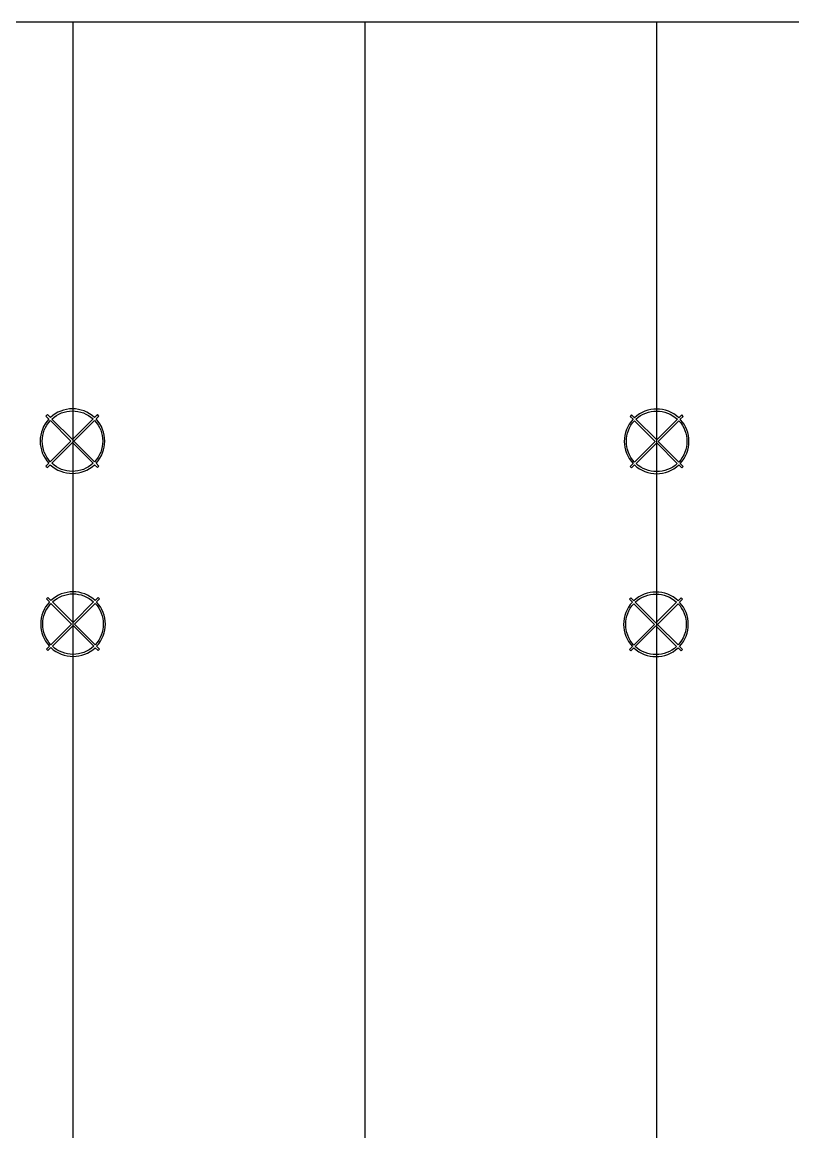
# Model space of a CAD drawing. Extents: x -487 to 422, y 3 to 392.
# Drawn here: x 149.6 to 216.7, y 295.3 to 391.9 of the extents above; entities that cross this region are included whole.
import ezdxf

# ---------------------------------------------------------------- set-up
doc = ezdxf.new("R2010")
doc.units = 0
doc.layers.add('Layer_1', color=7, linetype='CONTINUOUS')

msp = doc.modelspace()

# ---------------------------------------------------------------- linework, layer by layer
at = {"layer": 'Layer_1', "color": 5}
for p, q in [((179.416964, 391.865517), (85.690964, 391.865517)), ((349.342857, 391.865517), (179.416857, 391.865517)), ((153.991917, 355.353131), (153.991917, 355.352426)), ((154.016964, 355.378531), (154.016964, 355.378531)), ((154.016964, 355.378531), (154.016964, 355.377826)), ((154.016964, 355.378531), (154.016964, 355.377826)), ((154.016964, 355.378531), (154.016964, 355.378531)), ((154.016964, 355.378178), (154.016964, 355.378178)), ((154.016964, 355.378178), (154.016964, 355.378178)), ((154.016964, 355.378178), (154.016964, 355.378178)), ((154.016964, 355.378178), (154.016964, 355.378178)), ((154.016964, 355.378178), (154.016964, 355.378178)), ((154.016964, 355.378178), (154.016964, 355.378178)), ((154.016964, 355.378178), (154.016964, 355.378178)), ((154.016964, 355.377826), (154.016964, 355.377826)), ((154.016964, 355.377826), (154.016964, 355.377826)), ((154.016964, 355.377826), (154.016964, 355.377826)), ((154.016964, 355.377826), (154.016964, 355.377826)), ((154.016964, 355.377826), (154.016964, 355.377826)), ((154.016964, 355.377826), (154.016964, 355.377826)), ((154.016964, 355.377826), (154.016964, 355.377826)), ((154.016964, 355.377826), (154.016964, 355.377826)), ((154.016964, 355.377826), (154.016964, 355.377826)), ((154.016964, 355.377826), (154.016964, 355.377826)), ((154.016964, 355.377826), (154.016964, 355.377826)), ((154.016964, 355.377826), (154.016964, 355.377826)), ((154.016964, 355.327378), (154.016964, 355.326673)), ((154.042364, 355.353131), (154.042364, 355.352426)), ((204.791928, 355.353131), (204.791928, 355.352426)), ((204.816975, 355.378531), (204.816975, 355.378531)), ((204.816975, 355.378531), (204.816975, 355.377826)), ((204.816975, 355.378531), (204.816975, 355.377826)), ((204.816975, 355.378531), (204.816975, 355.378531)), ((204.816975, 355.378178), (204.816975, 355.378178)), ((204.816975, 355.378178), (204.816975, 355.378178)), ((204.816975, 355.378178), (204.816975, 355.378178)), ((204.816975, 355.378178), (204.816975, 355.378178)), ((204.816975, 355.378178), (204.816975, 355.378178)), ((204.816975, 355.378178), (204.816975, 355.378178)), ((204.816975, 355.378178), (204.816975, 355.378178)), ((204.816975, 355.377826), (204.816975, 355.377826)), ((204.816975, 355.377826), (204.816975, 355.377826)), ((204.816975, 355.377826), (204.816975, 355.377826)), ((204.816975, 355.377826), (204.816975, 355.377826)), ((204.816975, 355.377826), (204.816975, 355.377826)), ((204.816975, 355.377826), (204.816975, 355.377826)), ((204.816975, 355.377826), (204.816975, 355.377826)), ((204.816975, 355.377826), (204.816975, 355.377826)), ((204.816975, 355.377826), (204.816975, 355.377826)), ((204.816975, 355.377826), (204.816975, 355.377826)), ((204.816975, 355.377826), (204.816975, 355.377826)), ((204.816975, 355.377826), (204.816975, 355.377826)), ((204.816975, 355.327378), (204.816975, 355.326673)), ((204.842375, 355.353131), (204.842375, 355.352426)), ((153.991917, 339.478131), (153.991917, 339.477426)), ((154.016964, 339.503531), (154.016964, 339.503531)), ((154.016964, 339.503531), (154.016964, 339.502826)), ((154.016964, 339.503531), (154.016964, 339.502826)), ((154.016964, 339.503531), (154.016964, 339.503531)), ((154.016964, 339.503178), (154.016964, 339.503178)), ((154.016964, 339.503178), (154.016964, 339.503178)), ((154.016964, 339.503178), (154.016964, 339.503178)), ((154.016964, 339.503178), (154.016964, 339.503178)), ((154.016964, 339.503178), (154.016964, 339.503178)), ((154.016964, 339.503178), (154.016964, 339.503178)), ((154.016964, 339.503178), (154.016964, 339.503178)), ((154.016964, 339.502826), (154.016964, 339.502826)), ((154.016964, 339.502826), (154.016964, 339.502826)), ((154.016964, 339.502826), (154.016964, 339.502826)), ((154.016964, 339.502826), (154.016964, 339.502826)), ((154.016964, 339.502826), (154.016964, 339.502826)), ((154.016964, 339.502826), (154.016964, 339.502826)), ((154.016964, 339.502826), (154.016964, 339.502826)), ((154.016964, 339.502826), (154.016964, 339.502826)), ((154.016964, 339.502826), (154.016964, 339.502826)), ((154.016964, 339.502826), (154.016964, 339.502826)), ((154.016964, 339.502826), (154.016964, 339.502826)), ((154.016964, 339.502826), (154.016964, 339.502826)), ((154.016964, 339.452378), (154.016964, 339.451673)), ((154.042364, 339.478131), (154.042364, 339.477426)), ((204.791928, 339.478131), (204.791928, 339.477426)), ((204.816975, 339.503531), (204.816975, 339.503531)), ((204.816975, 339.503531), (204.816975, 339.502826)), ((204.816975, 339.503531), (204.816975, 339.502826)), ((204.816975, 339.503531), (204.816975, 339.503531)), ((204.816975, 339.503178), (204.816975, 339.503178)), ((204.816975, 339.503178), (204.816975, 339.503178)), ((204.816975, 339.503178), (204.816975, 339.503178)), ((204.816975, 339.503178), (204.816975, 339.503178)), ((204.816975, 339.503178), (204.816975, 339.503178)), ((204.816975, 339.503178), (204.816975, 339.503178)), ((204.816975, 339.503178), (204.816975, 339.503178)), ((204.816975, 339.502826), (204.816975, 339.502826)), ((204.816975, 339.502826), (204.816975, 339.502826)), ((204.816975, 339.502826), (204.816975, 339.502826)), ((204.816975, 339.502826), (204.816975, 339.502826)), ((204.816975, 339.502826), (204.816975, 339.502826)), ((204.816975, 339.502826), (204.816975, 339.502826)), ((204.816975, 339.502826), (204.816975, 339.502826)), ((204.816975, 339.502826), (204.816975, 339.502826)), ((204.816975, 339.502826), (204.816975, 339.502826)), ((204.816975, 339.502826), (204.816975, 339.502826)), ((204.816975, 339.502826), (204.816975, 339.502826)), ((204.816975, 339.502826), (204.816975, 339.502826)), ((204.816975, 339.452378), (204.816975, 339.451673)), ((204.842375, 339.478131), (204.842375, 339.477426))]:
    msp.add_line(p, q, dxfattribs=at)
at = {"layer": 'Layer_1', "color": 1}
for p, q in [((154.016964, 3.245625), (154.016964, 391.865625)), ((179.416964, 391.865517), (179.416964, 3.244812)), ((204.816975, 391.865517), (204.816975, 3.245517))]:
    msp.add_line(p, q, dxfattribs=at)
at = {"layer": 'Layer_1', "color": 7}
for p, q in [((151.783457, 357.71495), (151.65681, 357.58795)), ((151.65681, 357.58795), (151.916807, 357.327247)), ((152.043807, 357.4546), (151.783457, 357.71495)), ((156.14626, 357.71495), (155.890143, 357.458481)), ((156.018202, 357.332186), (156.273966, 357.58795)), ((156.273966, 357.58795), (156.14626, 357.71495)), ((202.643878, 357.687433), (202.516173, 357.560433)), ((202.516173, 357.560433), (202.767703, 357.308903)), ((202.516173, 357.560433), (202.516173, 357.560433)), ((202.894703, 357.435903), (202.643878, 357.687433)), ((207.006681, 357.687433), (206.750212, 357.43167)), ((206.877212, 357.303964), (207.133328, 357.560433)), ((207.133328, 357.560433), (207.006681, 357.687433)), ((152.043807, 357.200247), (153.838035, 355.406372)), ((153.965035, 355.533372), (152.171513, 357.327247)), ((155.763143, 357.331481), (153.965035, 355.533372)), ((154.092388, 355.406372), (155.890849, 357.205186)), ((202.894703, 357.18155), (204.697751, 355.378856)), ((204.825103, 355.505856), (203.022056, 357.308903)), ((206.623564, 357.30467), (204.825103, 355.505856)), ((204.952103, 355.378856), (206.750212, 357.176964)), ((153.838035, 355.406372), (152.039927, 353.608264)), ((152.166574, 353.480558), (153.965035, 355.279372)), ((153.965035, 355.279372), (155.768082, 353.476325)), ((155.895082, 353.603678), (154.092388, 355.406372)), ((204.697751, 355.378856), (202.899289, 353.580042)), ((203.026995, 353.453747), (204.825103, 355.251856)), ((204.825103, 355.251856), (206.618626, 353.457981)), ((206.746331, 353.584981), (204.952103, 355.378856)), ((151.912574, 353.481264), (151.65681, 353.224795)), ((156.273966, 353.224795), (156.022435, 353.476325)), ((151.65681, 353.224795), (151.783457, 353.097795)), ((151.783457, 353.097795), (152.039574, 353.353558)), ((155.895082, 353.349325), (156.14626, 353.097795)), ((156.14626, 353.097795), (156.273966, 353.224795)), ((156.273966, 353.224795), (156.273966, 353.224795)), ((202.771937, 353.453042), (202.516173, 353.197278)), ((202.516173, 353.197278), (202.643878, 353.070278)), ((202.643878, 353.070278), (202.899995, 353.326747)), ((206.746331, 353.330628), (207.006681, 353.070278)), ((207.133328, 353.197278), (206.872978, 353.457981)), ((207.006681, 353.070278), (207.133328, 353.197278)), ((151.834483, 341.789009), (151.707483, 341.662009)), ((151.707483, 341.662009), (151.96748, 341.401306)), ((152.094833, 341.528659), (151.834483, 341.789009)), ((152.094833, 341.274306), (153.888708, 339.480431)), ((154.016061, 339.607431), (152.222186, 341.401306)), ((155.813816, 341.40554), (154.016061, 339.607431)), ((154.143061, 339.480431), (155.941875, 341.279245)), ((156.197286, 341.789009), (155.941169, 341.53254)), ((156.068875, 341.406245), (156.324639, 341.662009)), ((156.324639, 341.662009), (156.197286, 341.789009)), ((202.582551, 341.761408), (202.455199, 341.634408)), ((202.455199, 341.634408), (202.706376, 341.382877)), ((202.455199, 341.634408), (202.455199, 341.634408)), ((202.834082, 341.509877), (202.582551, 341.761408)), ((202.834082, 341.255524), (204.636424, 339.45283)), ((204.763776, 339.57983), (202.960729, 341.382877)), ((206.562238, 341.378644), (204.763776, 339.57983)), ((204.890776, 339.45283), (206.688885, 341.250938)), ((206.945354, 341.761408), (206.68959, 341.505644)), ((206.81659, 341.377938), (207.072001, 341.634408)), ((207.072001, 341.634408), (206.945354, 341.761408)), ((153.888708, 339.480431), (152.090953, 337.682323)), ((152.2176, 337.554617), (154.016061, 339.353431)), ((154.016061, 339.353431), (155.819108, 337.550384)), ((155.945755, 337.677737), (154.143061, 339.480431)), ((204.636424, 339.45283), (202.837963, 337.654016)), ((202.965668, 337.527722), (204.763776, 339.32583)), ((204.763776, 339.32583), (206.557299, 337.531955)), ((206.685004, 337.658955), (204.890776, 339.45283)), ((151.963247, 337.555323), (151.707483, 337.298853)), ((151.707483, 337.298853), (151.834483, 337.171853)), ((151.834483, 337.171853), (152.090247, 337.427617)), ((155.945755, 337.423384), (156.197286, 337.171853)), ((156.324639, 337.298853), (156.073461, 337.550384)), ((156.197286, 337.171853), (156.324639, 337.298853)), ((156.324639, 337.298853), (156.324639, 337.298853)), ((202.71061, 337.527016), (202.455199, 337.271605)), ((202.455199, 337.271605), (202.582551, 337.144252)), ((202.582551, 337.144252), (202.838668, 337.400722)), ((206.685004, 337.404602), (206.945354, 337.144252)), ((207.072001, 337.271605), (206.812357, 337.531955)), ((206.945354, 337.144252), (207.072001, 337.271605))]:
    msp.add_line(p, q, dxfattribs=at)
for points in [[(155.890143, 357.458481), (154.80888, 358.468836), (153.12366, 358.467425), (152.043807, 357.4546)], [(206.750212, 357.43167), (205.670006, 358.450492), (203.977026, 358.45155), (202.894703, 357.435903)], [(152.171513, 357.327247), (153.180105, 358.26987), (154.752082, 358.271281), (155.763143, 357.331481)], [(203.022056, 357.308903), (204.034176, 358.254347), (205.612856, 358.252936), (206.623564, 357.30467)], [(151.916807, 357.327247), (150.904335, 356.2481), (150.902571, 354.562175), (151.912574, 353.481264)], [(152.039927, 353.608264), (151.100127, 354.619325), (151.101185, 356.191303), (152.043807, 357.200247)], [(155.890849, 357.205186), (156.839468, 356.194478), (156.840527, 354.615797), (155.895082, 353.603678)], [(156.022435, 353.476325), (157.038082, 354.558647), (157.036671, 356.251275), (156.018202, 357.332186)], [(202.767703, 357.308903), (201.752056, 356.226581), (201.753467, 354.533953), (202.771937, 353.453042)], [(202.899289, 353.580042), (201.95067, 354.591103), (201.949259, 356.169431), (202.894703, 357.18155)], [(206.750212, 357.176964), (207.690012, 356.165903), (207.688601, 354.593925), (206.746331, 353.584981)], [(206.872978, 353.457981), (207.885803, 354.537128), (207.887214, 356.223053), (206.877212, 357.303964)], [(155.768082, 353.476325), (154.755963, 352.530881), (153.177282, 352.532292), (152.166574, 353.480558)], [(152.039574, 353.353558), (153.120132, 352.334736), (154.813113, 352.333678), (155.895082, 353.349325)], [(202.899995, 353.326747), (203.981259, 352.316392), (205.666478, 352.317803), (206.746331, 353.330628)], [(206.618626, 353.457981), (205.610034, 352.515358), (204.037703, 352.513947), (203.026995, 353.453747)], [(155.941169, 341.53254), (154.859905, 342.542895), (153.174333, 342.541484), (152.094833, 341.528659)], [(152.222186, 341.401306), (153.23113, 342.343928), (154.802755, 342.34534), (155.813816, 341.40554)], [(206.68959, 341.505644), (205.608679, 342.524466), (203.915699, 342.525524), (202.834082, 341.509877)], [(202.960729, 341.382877), (203.972849, 342.328322), (205.551529, 342.32691), (206.562238, 341.378644)], [(151.96748, 341.401306), (150.955008, 340.322159), (150.953244, 338.636234), (151.963247, 337.555323)], [(152.090953, 337.682323), (151.1508, 338.693031), (151.152211, 340.265362), (152.094833, 341.274306)], [(155.941875, 341.279245), (156.890494, 340.268184), (156.8912, 338.689856), (155.945755, 337.677737)], [(156.073461, 337.550384), (157.089108, 338.632706), (157.087697, 340.325334), (156.068875, 341.406245)], [(202.706376, 341.382877), (201.690729, 340.300555), (201.69214, 338.607927), (202.71061, 337.527016)], [(202.837963, 337.654016), (201.889343, 338.665077), (201.888638, 340.243405), (202.834082, 341.255524)], [(206.688885, 341.250938), (207.629038, 340.24023), (207.627626, 338.668252), (206.685004, 337.658955)], [(206.812357, 337.531955), (207.824476, 338.611102), (207.826593, 340.297027), (206.81659, 341.377938)], [(152.090247, 337.427617), (153.171158, 336.408795), (154.863786, 336.407737), (155.945755, 337.423384)], [(155.819108, 337.550384), (154.806636, 336.60494), (153.227955, 336.605998), (152.2176, 337.554617)], [(202.838668, 337.400722), (203.919932, 336.390366), (205.605151, 336.391777), (206.685004, 337.404602)], [(206.557299, 337.531955), (205.548707, 336.589333), (203.977082, 336.587922), (202.965668, 337.527722)]]:
    msp.add_open_spline(points, degree=3, dxfattribs=at)
at = {"layer": 'Layer_1', "color": 5}
for points in [[(154.016964, 355.378531), (154.002853, 355.378531), (153.991917, 355.366889), (153.991917, 355.353131)], [(154.016964, 355.378531), (154.002853, 355.378531), (153.991917, 355.366889), (153.991917, 355.353131)], [(154.016964, 355.378178), (154.002853, 355.378178), (153.991917, 355.366889), (153.991917, 355.352778)], [(154.016964, 355.378178), (154.002853, 355.378178), (153.991917, 355.366889), (153.991917, 355.352778)], [(154.016964, 355.378178), (154.002853, 355.378178), (153.991917, 355.366889), (153.991917, 355.352778)], [(154.016964, 355.378178), (154.002853, 355.378178), (153.991917, 355.366889), (153.991917, 355.352778)], [(154.016964, 355.378178), (154.002853, 355.378178), (153.991917, 355.366889), (153.991917, 355.353131)], [(154.016964, 355.378178), (154.002853, 355.378178), (153.991917, 355.366889), (153.991917, 355.353131)], [(154.016964, 355.378178), (154.002853, 355.378178), (153.991917, 355.366889), (153.991917, 355.353131)], [(154.016964, 355.377826), (154.002853, 355.377826), (153.991917, 355.366184), (153.991917, 355.352426)], [(154.016964, 355.377826), (154.002853, 355.377826), (153.991917, 355.366537), (153.991917, 355.352426)], [(154.016964, 355.377826), (154.002853, 355.377826), (153.991917, 355.366537), (153.991917, 355.352426)], [(154.016964, 355.377826), (154.002853, 355.377826), (153.991917, 355.366537), (153.991917, 355.352426)], [(154.016964, 355.377826), (154.002853, 355.377826), (153.991917, 355.366537), (153.991917, 355.352426)], [(154.016964, 355.377826), (154.002853, 355.377826), (153.991917, 355.366537), (153.991917, 355.352426)], [(154.016964, 355.377826), (154.002853, 355.377826), (153.991917, 355.366537), (153.991917, 355.352426)], [(154.016964, 355.377826), (154.002853, 355.377826), (153.991917, 355.366537), (153.991917, 355.352426)], [(154.016964, 355.377826), (154.002853, 355.377826), (153.991917, 355.366889), (153.991917, 355.352426)], [(154.016964, 355.377826), (154.002853, 355.377826), (153.991917, 355.366889), (153.991917, 355.352778)], [(154.016964, 355.377826), (154.002853, 355.377826), (153.991917, 355.366889), (153.991917, 355.352778)], [(154.016964, 355.377826), (154.002853, 355.377826), (153.991917, 355.366889), (153.991917, 355.352778)], [(153.991917, 355.353131), (153.991917, 355.338667), (154.002853, 355.327378), (154.016964, 355.327378)], [(153.991917, 355.353131), (153.991917, 355.338667), (154.002853, 355.327378), (154.016964, 355.327378)], [(153.991917, 355.353131), (153.991917, 355.338667), (154.002853, 355.327378), (154.016964, 355.327378)], [(153.991917, 355.353131), (153.991917, 355.338667), (154.002853, 355.327378), (154.016964, 355.327378)], [(153.991917, 355.353131), (153.991917, 355.33902), (154.002853, 355.327378), (154.016964, 355.327378)], [(153.991917, 355.352778), (153.991917, 355.338667), (154.002853, 355.327026), (154.016964, 355.327026)], [(153.991917, 355.352778), (153.991917, 355.338667), (154.002853, 355.327026), (154.016964, 355.327026)], [(153.991917, 355.352778), (153.991917, 355.338667), (154.002853, 355.327026), (154.016964, 355.327026)], [(153.991917, 355.352778), (153.991917, 355.338667), (154.002853, 355.327378), (154.016964, 355.327378)], [(153.991917, 355.352778), (153.991917, 355.338667), (154.002853, 355.327378), (154.016964, 355.327378)], [(153.991917, 355.352778), (153.991917, 355.338667), (154.002853, 355.327378), (154.016964, 355.327378)], [(153.991917, 355.352778), (153.991917, 355.338667), (154.002853, 355.327378), (154.016964, 355.327378)], [(153.991917, 355.352426), (153.991917, 355.338667), (154.002853, 355.326673), (154.016964, 355.326673)], [(153.991917, 355.352426), (153.991917, 355.338667), (154.002853, 355.326673), (154.016964, 355.326673)], [(153.991917, 355.352426), (153.991917, 355.338667), (154.002853, 355.326673), (154.016964, 355.326673)], [(153.991917, 355.352426), (153.991917, 355.338667), (154.002853, 355.326673), (154.016964, 355.326673)], [(153.991917, 355.352426), (153.991917, 355.338667), (154.002853, 355.326673), (154.016964, 355.326673)], [(153.991917, 355.352426), (153.991917, 355.338667), (154.002853, 355.326673), (154.016964, 355.326673)], [(153.991917, 355.352426), (153.991917, 355.338667), (154.002853, 355.327026), (154.016964, 355.327026)], [(153.991917, 355.352426), (153.991917, 355.338667), (154.002853, 355.327026), (154.016964, 355.327026)], [(153.991917, 355.352426), (153.991917, 355.338667), (154.002853, 355.327026), (154.016964, 355.327026)], [(154.042364, 355.353131), (154.042364, 355.366889), (154.031075, 355.378531), (154.016964, 355.378531)], [(154.042364, 355.353131), (154.042364, 355.366889), (154.031075, 355.378531), (154.016964, 355.378531)], [(154.042364, 355.352778), (154.042364, 355.366889), (154.031075, 355.378178), (154.016964, 355.378178)], [(154.042364, 355.352778), (154.042364, 355.366889), (154.031075, 355.378178), (154.016964, 355.378178)], [(154.042364, 355.352778), (154.042364, 355.366889), (154.031075, 355.378178), (154.016964, 355.378178)], [(154.042364, 355.352778), (154.042364, 355.366889), (154.031075, 355.378178), (154.016964, 355.378178)], [(154.042364, 355.353131), (154.042364, 355.366889), (154.031075, 355.378178), (154.016964, 355.378178)], [(154.042364, 355.353131), (154.042364, 355.366889), (154.031075, 355.378178), (154.016964, 355.378178)], [(154.042364, 355.353131), (154.042364, 355.366889), (154.031075, 355.378178), (154.016964, 355.378178)], [(154.042364, 355.352426), (154.042364, 355.366184), (154.031075, 355.377826), (154.016964, 355.377826)], [(154.042364, 355.352426), (154.042364, 355.366537), (154.031075, 355.377826), (154.016964, 355.377826)], [(154.042364, 355.352426), (154.042364, 355.366537), (154.031075, 355.377826), (154.016964, 355.377826)], [(154.042364, 355.352426), (154.042364, 355.366537), (154.031075, 355.377826), (154.016964, 355.377826)], [(154.042364, 355.352426), (154.042364, 355.366537), (154.031075, 355.377826), (154.016964, 355.377826)], [(154.042364, 355.352426), (154.042364, 355.366537), (154.031075, 355.377826), (154.016964, 355.377826)], [(154.042364, 355.352426), (154.042364, 355.366537), (154.031075, 355.377826), (154.016964, 355.377826)], [(154.042364, 355.352426), (154.042364, 355.366537), (154.031075, 355.377826), (154.016964, 355.377826)], [(154.042364, 355.352426), (154.042364, 355.366889), (154.031075, 355.377826), (154.016964, 355.377826)], [(154.042364, 355.352778), (154.042364, 355.366889), (154.031075, 355.377826), (154.016964, 355.377826)], [(154.042364, 355.352778), (154.042364, 355.366889), (154.031075, 355.377826), (154.016964, 355.377826)], [(154.042364, 355.352778), (154.042364, 355.366889), (154.031075, 355.377826), (154.016964, 355.377826)], [(154.016964, 355.327378), (154.031075, 355.327378), (154.042364, 355.338667), (154.042364, 355.353131)], [(154.016964, 355.327378), (154.031075, 355.327378), (154.042364, 355.338667), (154.042364, 355.353131)], [(154.016964, 355.327378), (154.031075, 355.327378), (154.042364, 355.338667), (154.042364, 355.353131)], [(154.016964, 355.327378), (154.031075, 355.327378), (154.042364, 355.338667), (154.042364, 355.353131)], [(154.016964, 355.327378), (154.031075, 355.327378), (154.042364, 355.33902), (154.042364, 355.353131)], [(154.016964, 355.327026), (154.031075, 355.327026), (154.042364, 355.338667), (154.042364, 355.352778)], [(154.016964, 355.327026), (154.031075, 355.327026), (154.042364, 355.338667), (154.042364, 355.352778)], [(154.016964, 355.327026), (154.031075, 355.327026), (154.042364, 355.338667), (154.042364, 355.352778)], [(154.016964, 355.327378), (154.031075, 355.327378), (154.042364, 355.338667), (154.042364, 355.352778)], [(154.016964, 355.327378), (154.031075, 355.327378), (154.042364, 355.338667), (154.042364, 355.352778)], [(154.016964, 355.327378), (154.031075, 355.327378), (154.042364, 355.338667), (154.042364, 355.352778)], [(154.016964, 355.327378), (154.031075, 355.327378), (154.042364, 355.338667), (154.042364, 355.352778)], [(154.016964, 355.326673), (154.031075, 355.326673), (154.042364, 355.338667), (154.042364, 355.352426)], [(154.016964, 355.326673), (154.031075, 355.326673), (154.042364, 355.338667), (154.042364, 355.352426)], [(154.016964, 355.326673), (154.031075, 355.326673), (154.042364, 355.338667), (154.042364, 355.352426)], [(154.016964, 355.326673), (154.031075, 355.326673), (154.042364, 355.338667), (154.042364, 355.352426)], [(154.016964, 355.326673), (154.031075, 355.326673), (154.042364, 355.338667), (154.042364, 355.352426)], [(154.016964, 355.326673), (154.031075, 355.326673), (154.042364, 355.338667), (154.042364, 355.352426)], [(154.016964, 355.327026), (154.031075, 355.327026), (154.042364, 355.338667), (154.042364, 355.352426)], [(154.016964, 355.327026), (154.031075, 355.327026), (154.042364, 355.338667), (154.042364, 355.352426)], [(154.016964, 355.327026), (154.031075, 355.327026), (154.042364, 355.338667), (154.042364, 355.352426)], [(204.816975, 355.378531), (204.802864, 355.378531), (204.791928, 355.366889), (204.791928, 355.353131)], [(204.816975, 355.378531), (204.802864, 355.378531), (204.791928, 355.366889), (204.791928, 355.353131)], [(204.816975, 355.378178), (204.802864, 355.378178), (204.791928, 355.366889), (204.791928, 355.352778)], [(204.816975, 355.378178), (204.802864, 355.378178), (204.791928, 355.366889), (204.791928, 355.352778)], [(204.816975, 355.378178), (204.802864, 355.378178), (204.791928, 355.366889), (204.791928, 355.352778)], [(204.816975, 355.378178), (204.802864, 355.378178), (204.791928, 355.366889), (204.791928, 355.352778)], [(204.816975, 355.378178), (204.802864, 355.378178), (204.791928, 355.366889), (204.791928, 355.353131)], [(204.816975, 355.378178), (204.802864, 355.378178), (204.791928, 355.366889), (204.791928, 355.353131)], [(204.816975, 355.378178), (204.802864, 355.378178), (204.791928, 355.366889), (204.791928, 355.353131)], [(204.816975, 355.377826), (204.802864, 355.377826), (204.791928, 355.366184), (204.791928, 355.352426)], [(204.816975, 355.377826), (204.802864, 355.377826), (204.791928, 355.366537), (204.791928, 355.352426)], [(204.816975, 355.377826), (204.802864, 355.377826), (204.791928, 355.366537), (204.791928, 355.352426)], [(204.816975, 355.377826), (204.802864, 355.377826), (204.791928, 355.366537), (204.791928, 355.352426)], [(204.816975, 355.377826), (204.802864, 355.377826), (204.791928, 355.366537), (204.791928, 355.352426)], [(204.816975, 355.377826), (204.802864, 355.377826), (204.791928, 355.366537), (204.791928, 355.352426)], [(204.816975, 355.377826), (204.802864, 355.377826), (204.791928, 355.366537), (204.791928, 355.352426)], [(204.816975, 355.377826), (204.802864, 355.377826), (204.791928, 355.366537), (204.791928, 355.352426)], [(204.816975, 355.377826), (204.802864, 355.377826), (204.791928, 355.366889), (204.791928, 355.352426)], [(204.816975, 355.377826), (204.802864, 355.377826), (204.791928, 355.366889), (204.791928, 355.352778)], [(204.816975, 355.377826), (204.802864, 355.377826), (204.791928, 355.366889), (204.791928, 355.352778)], [(204.816975, 355.377826), (204.802864, 355.377826), (204.791928, 355.366889), (204.791928, 355.352778)], [(204.791928, 355.353131), (204.791928, 355.338667), (204.802864, 355.327378), (204.816975, 355.327378)], [(204.791928, 355.353131), (204.791928, 355.338667), (204.802864, 355.327378), (204.816975, 355.327378)], [(204.791928, 355.353131), (204.791928, 355.338667), (204.802864, 355.327378), (204.816975, 355.327378)], [(204.791928, 355.353131), (204.791928, 355.338667), (204.802864, 355.327378), (204.816975, 355.327378)], [(204.791928, 355.353131), (204.791928, 355.33902), (204.802864, 355.327378), (204.816975, 355.327378)], [(204.791928, 355.352778), (204.791928, 355.338667), (204.802864, 355.327026), (204.816975, 355.327026)], [(204.791928, 355.352778), (204.791928, 355.338667), (204.802864, 355.327026), (204.816975, 355.327026)], [(204.791928, 355.352778), (204.791928, 355.338667), (204.802864, 355.327026), (204.816975, 355.327026)], [(204.791928, 355.352778), (204.791928, 355.338667), (204.802864, 355.327378), (204.816975, 355.327378)], [(204.791928, 355.352778), (204.791928, 355.338667), (204.802864, 355.327378), (204.816975, 355.327378)], [(204.791928, 355.352778), (204.791928, 355.338667), (204.802864, 355.327378), (204.816975, 355.327378)], [(204.791928, 355.352778), (204.791928, 355.338667), (204.802864, 355.327378), (204.816975, 355.327378)], [(204.791928, 355.352426), (204.791928, 355.338667), (204.802864, 355.326673), (204.816975, 355.326673)], [(204.791928, 355.352426), (204.791928, 355.338667), (204.802864, 355.326673), (204.816975, 355.326673)], [(204.791928, 355.352426), (204.791928, 355.338667), (204.802864, 355.326673), (204.816975, 355.326673)], [(204.791928, 355.352426), (204.791928, 355.338667), (204.802864, 355.326673), (204.816975, 355.326673)], [(204.791928, 355.352426), (204.791928, 355.338667), (204.802864, 355.326673), (204.816975, 355.326673)], [(204.791928, 355.352426), (204.791928, 355.338667), (204.802864, 355.326673), (204.816975, 355.326673)], [(204.791928, 355.352426), (204.791928, 355.338667), (204.802864, 355.327026), (204.816975, 355.327026)], [(204.791928, 355.352426), (204.791928, 355.338667), (204.802864, 355.327026), (204.816975, 355.327026)], [(204.791928, 355.352426), (204.791928, 355.338667), (204.802864, 355.327026), (204.816975, 355.327026)], [(204.842375, 355.353131), (204.842375, 355.366889), (204.831086, 355.378531), (204.816975, 355.378531)], [(204.842375, 355.353131), (204.842375, 355.366889), (204.831086, 355.378531), (204.816975, 355.378531)], [(204.842375, 355.352778), (204.842375, 355.366889), (204.831086, 355.378178), (204.816975, 355.378178)], [(204.842375, 355.352778), (204.842375, 355.366889), (204.831086, 355.378178), (204.816975, 355.378178)], [(204.842375, 355.352778), (204.842375, 355.366889), (204.831086, 355.378178), (204.816975, 355.378178)], [(204.842375, 355.352778), (204.842375, 355.366889), (204.831086, 355.378178), (204.816975, 355.378178)], [(204.842375, 355.353131), (204.842375, 355.366889), (204.831086, 355.378178), (204.816975, 355.378178)], [(204.842375, 355.353131), (204.842375, 355.366889), (204.831086, 355.378178), (204.816975, 355.378178)], [(204.842375, 355.353131), (204.842375, 355.366889), (204.831086, 355.378178), (204.816975, 355.378178)], [(204.842375, 355.352426), (204.842375, 355.366184), (204.831086, 355.377826), (204.816975, 355.377826)], [(204.842375, 355.352426), (204.842375, 355.366537), (204.831086, 355.377826), (204.816975, 355.377826)], [(204.842375, 355.352426), (204.842375, 355.366537), (204.831086, 355.377826), (204.816975, 355.377826)], [(204.842375, 355.352426), (204.842375, 355.366537), (204.831086, 355.377826), (204.816975, 355.377826)], [(204.842375, 355.352426), (204.842375, 355.366537), (204.831086, 355.377826), (204.816975, 355.377826)], [(204.842375, 355.352426), (204.842375, 355.366537), (204.831086, 355.377826), (204.816975, 355.377826)], [(204.842375, 355.352426), (204.842375, 355.366537), (204.831086, 355.377826), (204.816975, 355.377826)], [(204.842375, 355.352426), (204.842375, 355.366537), (204.831086, 355.377826), (204.816975, 355.377826)], [(204.842375, 355.352426), (204.842375, 355.366889), (204.831086, 355.377826), (204.816975, 355.377826)], [(204.842375, 355.352778), (204.842375, 355.366889), (204.831086, 355.377826), (204.816975, 355.377826)], [(204.842375, 355.352778), (204.842375, 355.366889), (204.831086, 355.377826), (204.816975, 355.377826)], [(204.842375, 355.352778), (204.842375, 355.366889), (204.831086, 355.377826), (204.816975, 355.377826)], [(204.816975, 355.327378), (204.831086, 355.327378), (204.842375, 355.338667), (204.842375, 355.353131)], [(204.816975, 355.327378), (204.831086, 355.327378), (204.842375, 355.338667), (204.842375, 355.353131)], [(204.816975, 355.327378), (204.831086, 355.327378), (204.842375, 355.338667), (204.842375, 355.353131)], [(204.816975, 355.327378), (204.831086, 355.327378), (204.842375, 355.338667), (204.842375, 355.353131)], [(204.816975, 355.327378), (204.831086, 355.327378), (204.842375, 355.33902), (204.842375, 355.353131)], [(204.816975, 355.327026), (204.831086, 355.327026), (204.842375, 355.338667), (204.842375, 355.352778)], [(204.816975, 355.327026), (204.831086, 355.327026), (204.842375, 355.338667), (204.842375, 355.352778)], [(204.816975, 355.327026), (204.831086, 355.327026), (204.842375, 355.338667), (204.842375, 355.352778)], [(204.816975, 355.327378), (204.831086, 355.327378), (204.842375, 355.338667), (204.842375, 355.352778)], [(204.816975, 355.327378), (204.831086, 355.327378), (204.842375, 355.338667), (204.842375, 355.352778)], [(204.816975, 355.327378), (204.831086, 355.327378), (204.842375, 355.338667), (204.842375, 355.352778)], [(204.816975, 355.327378), (204.831086, 355.327378), (204.842375, 355.338667), (204.842375, 355.352778)], [(204.816975, 355.326673), (204.831086, 355.326673), (204.842375, 355.338667), (204.842375, 355.352426)], [(204.816975, 355.326673), (204.831086, 355.326673), (204.842375, 355.338667), (204.842375, 355.352426)], [(204.816975, 355.326673), (204.831086, 355.326673), (204.842375, 355.338667), (204.842375, 355.352426)], [(204.816975, 355.326673), (204.831086, 355.326673), (204.842375, 355.338667), (204.842375, 355.352426)], [(204.816975, 355.326673), (204.831086, 355.326673), (204.842375, 355.338667), (204.842375, 355.352426)], [(204.816975, 355.326673), (204.831086, 355.326673), (204.842375, 355.338667), (204.842375, 355.352426)], [(204.816975, 355.327026), (204.831086, 355.327026), (204.842375, 355.338667), (204.842375, 355.352426)], [(204.816975, 355.327026), (204.831086, 355.327026), (204.842375, 355.338667), (204.842375, 355.352426)], [(204.816975, 355.327026), (204.831086, 355.327026), (204.842375, 355.338667), (204.842375, 355.352426)], [(154.016964, 339.503531), (154.002853, 339.503531), (153.991917, 339.491889), (153.991917, 339.478131)], [(154.016964, 339.503531), (154.002853, 339.503531), (153.991917, 339.491889), (153.991917, 339.478131)], [(154.016964, 339.503178), (154.002853, 339.503178), (153.991917, 339.491889), (153.991917, 339.477778)], [(154.016964, 339.503178), (154.002853, 339.503178), (153.991917, 339.491889), (153.991917, 339.477778)], [(154.016964, 339.503178), (154.002853, 339.503178), (153.991917, 339.491889), (153.991917, 339.477778)], [(154.016964, 339.503178), (154.002853, 339.503178), (153.991917, 339.491889), (153.991917, 339.477778)], [(154.016964, 339.503178), (154.002853, 339.503178), (153.991917, 339.491889), (153.991917, 339.478131)], [(154.016964, 339.503178), (154.002853, 339.503178), (153.991917, 339.491889), (153.991917, 339.478131)], [(154.016964, 339.503178), (154.002853, 339.503178), (153.991917, 339.491889), (153.991917, 339.478131)], [(154.016964, 339.502826), (154.002853, 339.502826), (153.991917, 339.491184), (153.991917, 339.477426)], [(154.016964, 339.502826), (154.002853, 339.502826), (153.991917, 339.491537), (153.991917, 339.477426)], [(154.016964, 339.502826), (154.002853, 339.502826), (153.991917, 339.491537), (153.991917, 339.477426)], [(154.016964, 339.502826), (154.002853, 339.502826), (153.991917, 339.491537), (153.991917, 339.477426)], [(154.016964, 339.502826), (154.002853, 339.502826), (153.991917, 339.491537), (153.991917, 339.477426)], [(154.016964, 339.502826), (154.002853, 339.502826), (153.991917, 339.491537), (153.991917, 339.477426)], [(154.016964, 339.502826), (154.002853, 339.502826), (153.991917, 339.491537), (153.991917, 339.477426)], [(154.016964, 339.502826), (154.002853, 339.502826), (153.991917, 339.491537), (153.991917, 339.477426)], [(154.016964, 339.502826), (154.002853, 339.502826), (153.991917, 339.491889), (153.991917, 339.477426)], [(154.016964, 339.502826), (154.002853, 339.502826), (153.991917, 339.491889), (153.991917, 339.477778)], [(154.016964, 339.502826), (154.002853, 339.502826), (153.991917, 339.491889), (153.991917, 339.477778)], [(154.016964, 339.502826), (154.002853, 339.502826), (153.991917, 339.491889), (153.991917, 339.477778)], [(153.991917, 339.478131), (153.991917, 339.463667), (154.002853, 339.452378), (154.016964, 339.452378)], [(153.991917, 339.478131), (153.991917, 339.463667), (154.002853, 339.452378), (154.016964, 339.452378)], [(153.991917, 339.478131), (153.991917, 339.463667), (154.002853, 339.452378), (154.016964, 339.452378)], [(153.991917, 339.478131), (153.991917, 339.463667), (154.002853, 339.452378), (154.016964, 339.452378)], [(153.991917, 339.478131), (153.991917, 339.46402), (154.002853, 339.452378), (154.016964, 339.452378)], [(153.991917, 339.477778), (153.991917, 339.463667), (154.002853, 339.452026), (154.016964, 339.452026)], [(153.991917, 339.477778), (153.991917, 339.463667), (154.002853, 339.452026), (154.016964, 339.452026)], [(153.991917, 339.477778), (153.991917, 339.463667), (154.002853, 339.452026), (154.016964, 339.452026)], [(153.991917, 339.477778), (153.991917, 339.463667), (154.002853, 339.452378), (154.016964, 339.452378)], [(153.991917, 339.477778), (153.991917, 339.463667), (154.002853, 339.452378), (154.016964, 339.452378)], [(153.991917, 339.477778), (153.991917, 339.463667), (154.002853, 339.452378), (154.016964, 339.452378)], [(153.991917, 339.477778), (153.991917, 339.463667), (154.002853, 339.452378), (154.016964, 339.452378)], [(153.991917, 339.477426), (153.991917, 339.463667), (154.002853, 339.451673), (154.016964, 339.451673)], [(153.991917, 339.477426), (153.991917, 339.463667), (154.002853, 339.451673), (154.016964, 339.451673)], [(153.991917, 339.477426), (153.991917, 339.463667), (154.002853, 339.451673), (154.016964, 339.451673)], [(153.991917, 339.477426), (153.991917, 339.463667), (154.002853, 339.451673), (154.016964, 339.451673)], [(153.991917, 339.477426), (153.991917, 339.463667), (154.002853, 339.451673), (154.016964, 339.451673)], [(153.991917, 339.477426), (153.991917, 339.463667), (154.002853, 339.451673), (154.016964, 339.451673)], [(153.991917, 339.477426), (153.991917, 339.463667), (154.002853, 339.452026), (154.016964, 339.452026)], [(153.991917, 339.477426), (153.991917, 339.463667), (154.002853, 339.452026), (154.016964, 339.452026)], [(153.991917, 339.477426), (153.991917, 339.463667), (154.002853, 339.452026), (154.016964, 339.452026)], [(154.042364, 339.478131), (154.042364, 339.491889), (154.031075, 339.503531), (154.016964, 339.503531)], [(154.042364, 339.478131), (154.042364, 339.491889), (154.031075, 339.503531), (154.016964, 339.503531)], [(154.042364, 339.477778), (154.042364, 339.491889), (154.031075, 339.503178), (154.016964, 339.503178)], [(154.042364, 339.477778), (154.042364, 339.491889), (154.031075, 339.503178), (154.016964, 339.503178)], [(154.042364, 339.477778), (154.042364, 339.491889), (154.031075, 339.503178), (154.016964, 339.503178)], [(154.042364, 339.477778), (154.042364, 339.491889), (154.031075, 339.503178), (154.016964, 339.503178)], [(154.042364, 339.478131), (154.042364, 339.491889), (154.031075, 339.503178), (154.016964, 339.503178)], [(154.042364, 339.478131), (154.042364, 339.491889), (154.031075, 339.503178), (154.016964, 339.503178)], [(154.042364, 339.478131), (154.042364, 339.491889), (154.031075, 339.503178), (154.016964, 339.503178)], [(154.042364, 339.477426), (154.042364, 339.491184), (154.031075, 339.502826), (154.016964, 339.502826)], [(154.042364, 339.477426), (154.042364, 339.491537), (154.031075, 339.502826), (154.016964, 339.502826)], [(154.042364, 339.477426), (154.042364, 339.491537), (154.031075, 339.502826), (154.016964, 339.502826)], [(154.042364, 339.477426), (154.042364, 339.491537), (154.031075, 339.502826), (154.016964, 339.502826)], [(154.042364, 339.477426), (154.042364, 339.491537), (154.031075, 339.502826), (154.016964, 339.502826)], [(154.042364, 339.477426), (154.042364, 339.491537), (154.031075, 339.502826), (154.016964, 339.502826)], [(154.042364, 339.477426), (154.042364, 339.491537), (154.031075, 339.502826), (154.016964, 339.502826)], [(154.042364, 339.477426), (154.042364, 339.491537), (154.031075, 339.502826), (154.016964, 339.502826)], [(154.042364, 339.477426), (154.042364, 339.491889), (154.031075, 339.502826), (154.016964, 339.502826)], [(154.042364, 339.477778), (154.042364, 339.491889), (154.031075, 339.502826), (154.016964, 339.502826)], [(154.042364, 339.477778), (154.042364, 339.491889), (154.031075, 339.502826), (154.016964, 339.502826)], [(154.042364, 339.477778), (154.042364, 339.491889), (154.031075, 339.502826), (154.016964, 339.502826)], [(154.016964, 339.452378), (154.031075, 339.452378), (154.042364, 339.463667), (154.042364, 339.478131)], [(154.016964, 339.452378), (154.031075, 339.452378), (154.042364, 339.463667), (154.042364, 339.478131)], [(154.016964, 339.452378), (154.031075, 339.452378), (154.042364, 339.463667), (154.042364, 339.478131)], [(154.016964, 339.452378), (154.031075, 339.452378), (154.042364, 339.463667), (154.042364, 339.478131)], [(154.016964, 339.452378), (154.031075, 339.452378), (154.042364, 339.46402), (154.042364, 339.478131)], [(154.016964, 339.452026), (154.031075, 339.452026), (154.042364, 339.463667), (154.042364, 339.477778)], [(154.016964, 339.452026), (154.031075, 339.452026), (154.042364, 339.463667), (154.042364, 339.477778)], [(154.016964, 339.452026), (154.031075, 339.452026), (154.042364, 339.463667), (154.042364, 339.477778)], [(154.016964, 339.452378), (154.031075, 339.452378), (154.042364, 339.463667), (154.042364, 339.477778)], [(154.016964, 339.452378), (154.031075, 339.452378), (154.042364, 339.463667), (154.042364, 339.477778)], [(154.016964, 339.452378), (154.031075, 339.452378), (154.042364, 339.463667), (154.042364, 339.477778)], [(154.016964, 339.452378), (154.031075, 339.452378), (154.042364, 339.463667), (154.042364, 339.477778)], [(154.016964, 339.451673), (154.031075, 339.451673), (154.042364, 339.463667), (154.042364, 339.477426)], [(154.016964, 339.451673), (154.031075, 339.451673), (154.042364, 339.463667), (154.042364, 339.477426)], [(154.016964, 339.451673), (154.031075, 339.451673), (154.042364, 339.463667), (154.042364, 339.477426)], [(154.016964, 339.451673), (154.031075, 339.451673), (154.042364, 339.463667), (154.042364, 339.477426)], [(154.016964, 339.451673), (154.031075, 339.451673), (154.042364, 339.463667), (154.042364, 339.477426)], [(154.016964, 339.451673), (154.031075, 339.451673), (154.042364, 339.463667), (154.042364, 339.477426)], [(154.016964, 339.452026), (154.031075, 339.452026), (154.042364, 339.463667), (154.042364, 339.477426)], [(154.016964, 339.452026), (154.031075, 339.452026), (154.042364, 339.463667), (154.042364, 339.477426)], [(154.016964, 339.452026), (154.031075, 339.452026), (154.042364, 339.463667), (154.042364, 339.477426)], [(204.816975, 339.503531), (204.802864, 339.503531), (204.791928, 339.491889), (204.791928, 339.478131)], [(204.816975, 339.503531), (204.802864, 339.503531), (204.791928, 339.491889), (204.791928, 339.478131)], [(204.816975, 339.503178), (204.802864, 339.503178), (204.791928, 339.491889), (204.791928, 339.477778)], [(204.816975, 339.503178), (204.802864, 339.503178), (204.791928, 339.491889), (204.791928, 339.477778)], [(204.816975, 339.503178), (204.802864, 339.503178), (204.791928, 339.491889), (204.791928, 339.477778)], [(204.816975, 339.503178), (204.802864, 339.503178), (204.791928, 339.491889), (204.791928, 339.477778)], [(204.816975, 339.503178), (204.802864, 339.503178), (204.791928, 339.491889), (204.791928, 339.478131)], [(204.816975, 339.503178), (204.802864, 339.503178), (204.791928, 339.491889), (204.791928, 339.478131)], [(204.816975, 339.503178), (204.802864, 339.503178), (204.791928, 339.491889), (204.791928, 339.478131)], [(204.816975, 339.502826), (204.802864, 339.502826), (204.791928, 339.491184), (204.791928, 339.477426)], [(204.816975, 339.502826), (204.802864, 339.502826), (204.791928, 339.491537), (204.791928, 339.477426)], [(204.816975, 339.502826), (204.802864, 339.502826), (204.791928, 339.491537), (204.791928, 339.477426)], [(204.816975, 339.502826), (204.802864, 339.502826), (204.791928, 339.491537), (204.791928, 339.477426)], [(204.816975, 339.502826), (204.802864, 339.502826), (204.791928, 339.491537), (204.791928, 339.477426)], [(204.816975, 339.502826), (204.802864, 339.502826), (204.791928, 339.491537), (204.791928, 339.477426)], [(204.816975, 339.502826), (204.802864, 339.502826), (204.791928, 339.491537), (204.791928, 339.477426)], [(204.816975, 339.502826), (204.802864, 339.502826), (204.791928, 339.491537), (204.791928, 339.477426)], [(204.816975, 339.502826), (204.802864, 339.502826), (204.791928, 339.491889), (204.791928, 339.477426)], [(204.816975, 339.502826), (204.802864, 339.502826), (204.791928, 339.491889), (204.791928, 339.477778)], [(204.816975, 339.502826), (204.802864, 339.502826), (204.791928, 339.491889), (204.791928, 339.477778)], [(204.816975, 339.502826), (204.802864, 339.502826), (204.791928, 339.491889), (204.791928, 339.477778)], [(204.791928, 339.478131), (204.791928, 339.463667), (204.802864, 339.452378), (204.816975, 339.452378)], [(204.791928, 339.478131), (204.791928, 339.463667), (204.802864, 339.452378), (204.816975, 339.452378)], [(204.791928, 339.478131), (204.791928, 339.463667), (204.802864, 339.452378), (204.816975, 339.452378)], [(204.791928, 339.478131), (204.791928, 339.463667), (204.802864, 339.452378), (204.816975, 339.452378)], [(204.791928, 339.478131), (204.791928, 339.46402), (204.802864, 339.452378), (204.816975, 339.452378)], [(204.791928, 339.477778), (204.791928, 339.463667), (204.802864, 339.452026), (204.816975, 339.452026)], [(204.791928, 339.477778), (204.791928, 339.463667), (204.802864, 339.452026), (204.816975, 339.452026)], [(204.791928, 339.477778), (204.791928, 339.463667), (204.802864, 339.452026), (204.816975, 339.452026)], [(204.791928, 339.477778), (204.791928, 339.463667), (204.802864, 339.452378), (204.816975, 339.452378)], [(204.791928, 339.477778), (204.791928, 339.463667), (204.802864, 339.452378), (204.816975, 339.452378)], [(204.791928, 339.477778), (204.791928, 339.463667), (204.802864, 339.452378), (204.816975, 339.452378)], [(204.791928, 339.477778), (204.791928, 339.463667), (204.802864, 339.452378), (204.816975, 339.452378)], [(204.791928, 339.477426), (204.791928, 339.463667), (204.802864, 339.451673), (204.816975, 339.451673)], [(204.791928, 339.477426), (204.791928, 339.463667), (204.802864, 339.451673), (204.816975, 339.451673)], [(204.791928, 339.477426), (204.791928, 339.463667), (204.802864, 339.451673), (204.816975, 339.451673)], [(204.791928, 339.477426), (204.791928, 339.463667), (204.802864, 339.451673), (204.816975, 339.451673)], [(204.791928, 339.477426), (204.791928, 339.463667), (204.802864, 339.451673), (204.816975, 339.451673)], [(204.791928, 339.477426), (204.791928, 339.463667), (204.802864, 339.451673), (204.816975, 339.451673)], [(204.791928, 339.477426), (204.791928, 339.463667), (204.802864, 339.452026), (204.816975, 339.452026)], [(204.791928, 339.477426), (204.791928, 339.463667), (204.802864, 339.452026), (204.816975, 339.452026)], [(204.791928, 339.477426), (204.791928, 339.463667), (204.802864, 339.452026), (204.816975, 339.452026)], [(204.842375, 339.478131), (204.842375, 339.491889), (204.831086, 339.503531), (204.816975, 339.503531)], [(204.842375, 339.478131), (204.842375, 339.491889), (204.831086, 339.503531), (204.816975, 339.503531)], [(204.842375, 339.477778), (204.842375, 339.491889), (204.831086, 339.503178), (204.816975, 339.503178)], [(204.842375, 339.477778), (204.842375, 339.491889), (204.831086, 339.503178), (204.816975, 339.503178)], [(204.842375, 339.477778), (204.842375, 339.491889), (204.831086, 339.503178), (204.816975, 339.503178)], [(204.842375, 339.477778), (204.842375, 339.491889), (204.831086, 339.503178), (204.816975, 339.503178)], [(204.842375, 339.478131), (204.842375, 339.491889), (204.831086, 339.503178), (204.816975, 339.503178)], [(204.842375, 339.478131), (204.842375, 339.491889), (204.831086, 339.503178), (204.816975, 339.503178)], [(204.842375, 339.478131), (204.842375, 339.491889), (204.831086, 339.503178), (204.816975, 339.503178)], [(204.842375, 339.477426), (204.842375, 339.491184), (204.831086, 339.502826), (204.816975, 339.502826)], [(204.842375, 339.477426), (204.842375, 339.491537), (204.831086, 339.502826), (204.816975, 339.502826)], [(204.842375, 339.477426), (204.842375, 339.491537), (204.831086, 339.502826), (204.816975, 339.502826)], [(204.842375, 339.477426), (204.842375, 339.491537), (204.831086, 339.502826), (204.816975, 339.502826)], [(204.842375, 339.477426), (204.842375, 339.491537), (204.831086, 339.502826), (204.816975, 339.502826)], [(204.842375, 339.477426), (204.842375, 339.491537), (204.831086, 339.502826), (204.816975, 339.502826)], [(204.842375, 339.477426), (204.842375, 339.491537), (204.831086, 339.502826), (204.816975, 339.502826)], [(204.842375, 339.477426), (204.842375, 339.491537), (204.831086, 339.502826), (204.816975, 339.502826)], [(204.842375, 339.477426), (204.842375, 339.491889), (204.831086, 339.502826), (204.816975, 339.502826)], [(204.842375, 339.477778), (204.842375, 339.491889), (204.831086, 339.502826), (204.816975, 339.502826)], [(204.842375, 339.477778), (204.842375, 339.491889), (204.831086, 339.502826), (204.816975, 339.502826)], [(204.842375, 339.477778), (204.842375, 339.491889), (204.831086, 339.502826), (204.816975, 339.502826)], [(204.816975, 339.452378), (204.831086, 339.452378), (204.842375, 339.463667), (204.842375, 339.478131)], [(204.816975, 339.452378), (204.831086, 339.452378), (204.842375, 339.463667), (204.842375, 339.478131)], [(204.816975, 339.452378), (204.831086, 339.452378), (204.842375, 339.463667), (204.842375, 339.478131)], [(204.816975, 339.452378), (204.831086, 339.452378), (204.842375, 339.463667), (204.842375, 339.478131)], [(204.816975, 339.452378), (204.831086, 339.452378), (204.842375, 339.46402), (204.842375, 339.478131)], [(204.816975, 339.452026), (204.831086, 339.452026), (204.842375, 339.463667), (204.842375, 339.477778)], [(204.816975, 339.452026), (204.831086, 339.452026), (204.842375, 339.463667), (204.842375, 339.477778)], [(204.816975, 339.452026), (204.831086, 339.452026), (204.842375, 339.463667), (204.842375, 339.477778)], [(204.816975, 339.452378), (204.831086, 339.452378), (204.842375, 339.463667), (204.842375, 339.477778)], [(204.816975, 339.452378), (204.831086, 339.452378), (204.842375, 339.463667), (204.842375, 339.477778)], [(204.816975, 339.452378), (204.831086, 339.452378), (204.842375, 339.463667), (204.842375, 339.477778)], [(204.816975, 339.452378), (204.831086, 339.452378), (204.842375, 339.463667), (204.842375, 339.477778)], [(204.816975, 339.451673), (204.831086, 339.451673), (204.842375, 339.463667), (204.842375, 339.477426)], [(204.816975, 339.451673), (204.831086, 339.451673), (204.842375, 339.463667), (204.842375, 339.477426)], [(204.816975, 339.451673), (204.831086, 339.451673), (204.842375, 339.463667), (204.842375, 339.477426)], [(204.816975, 339.451673), (204.831086, 339.451673), (204.842375, 339.463667), (204.842375, 339.477426)], [(204.816975, 339.451673), (204.831086, 339.451673), (204.842375, 339.463667), (204.842375, 339.477426)], [(204.816975, 339.451673), (204.831086, 339.451673), (204.842375, 339.463667), (204.842375, 339.477426)], [(204.816975, 339.452026), (204.831086, 339.452026), (204.842375, 339.463667), (204.842375, 339.477426)], [(204.816975, 339.452026), (204.831086, 339.452026), (204.842375, 339.463667), (204.842375, 339.477426)], [(204.816975, 339.452026), (204.831086, 339.452026), (204.842375, 339.463667), (204.842375, 339.477426)]]:
    msp.add_open_spline(points, degree=3, dxfattribs=at)

doc.saveas('drawing.dxf')
